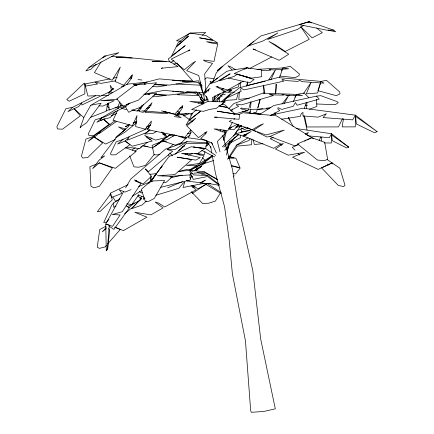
<?xml version="1.0" encoding="UTF-8"?>
<svg xmlns="http://www.w3.org/2000/svg" width="434" height="434" viewBox="0 0 434 434"><rect width="100%" height="100%" fill="white"/><g stroke="black" fill="none" stroke-linecap="round" stroke-linejoin="round"><path stroke-width="0.65" d="M109.932 78.825L84.874 84.022L84.82 93.852L69.234 101.209L66.738 99.636L84.299 83.111L85.536 86.122L97.645 83.979L95.068 82.265L101.068 83.371L115.753 80.773M240.322 87.939L240.393 81.928M208.45 91.248L208.488 89.285M212.221 101.637L212.41 97.59L225.219 91.254L215.91 86.599L227.785 89.979L243.425 81.104M251.888 138.869L251.53 144.766L237.186 146.101L228.582 158.632M239.351 91.91L238.819 99.473L249.447 98.155M131.475 78.711L131.692 75.771L130.997 76.471L131.106 78.06L129.099 78.413M250.027 113.491L250.396 109.444M250.516 108.093L251.069 102.017M306.447 108.429L306.995 102.478M275.205 94.08L276.154 84.071L276.301 88.189L275.628 93.82M149.166 183.208L149.361 181.895M343.446 118.873L342.155 126.907L355.256 126.88L355.441 115.173L303.068 108.212L270.968 115.021M223.505 139.645L224.508 133.672M224.731 132.348L225.067 130.357M321.165 140.958L321.838 137.122M260.156 99.44L258.046 107.589M222.761 90.245L223.125 88.33M107.751 103.471L106.259 111.234L90.739 117.256M213.365 101.762L214.548 95.833M246.658 86.257L247.57 81.749M239.248 83.04L238.45 86.892L223.038 91.943M226.429 155.16L229.282 142.113L230.047 141.023M227.183 151.976L229.081 143.383M247.706 82.433L247.017 85.547L265.158 81.218M204.978 151.433L204.257 154.661L197.703 153.479L194.828 153.582L204.007 155.763L199.445 163.423L186.474 165.365L196.602 165.869M205.553 148.851L207.284 141.099M223.966 140.822L226.461 131.095L224.53 131.095M238.391 92.437L236.476 99.641L224.465 100.476L222.213 104.583M231.675 111.44L232.331 109.026M257.357 109.064L256.445 112.254L251.259 113.784M257.72 107.784L260.085 99.484M248.731 108.842L248.367 110.106L245.796 110.665M249.089 107.578L250.716 101.892M223.494 102.158L225.436 98.605L241.19 91.303L240.485 89.664L241.266 88.46L244.288 89.865L283.982 81.109L281.997 79.948L282.388 79.2L286.234 80.61L297.86 81.397L299.861 80.23L301.668 81.652L323.97 83.154L320.959 81.391L317.921 90.668L336.231 95.654L340.001 93.869L339.643 91.905L326.493 80.344L320.959 81.391L317.607 92.968L306.323 93.863L311.053 82.46L303.512 93.56M120.929 103.58L120.223 105.977L122.806 105.169M241.526 127.851L241.033 129.522L241.928 131.768L240.913 132.598M111.055 194.28L110.366 193.206L109.775 195.148L97.352 211.721L99.874 211.678L112.27 199.835L110.366 193.206L128.068 184.672M221.866 90.104L222.241 88.894M213.588 101.616L215.389 95.822M304.321 108.457L306.404 102.294M279.42 77.811L282.919 67.964L290.134 66.239L299.52 74.073L298.885 75.695L295.266 77.648L279.708 76.031M126.158 106.428L118.786 107.827L101.122 118.119L100.292 120.402L110.22 117.533L115.786 111.223M161.529 167.529L162.132 165.934L157.124 172.808M212.665 82.314L216.278 72.82L222.886 66.19L217.103 70.661L253.83 41.442M119.903 101.811L118.032 106.666L109.216 110.084L108.457 102.858M198.663 103.259L199.152 102.012M200.383 98.892L202.108 94.525L197.541 93.652M209.595 142.965L187.021 141.663L175.081 149.578L167.198 149.177L168.034 149.822L172.661 151.184L148.412 171.75L145.309 168.853L151.482 176.296L143.117 183.983L134.589 179.942L136.347 181.483L141.039 183.463L122.258 211.716L112.276 214.532L120.115 214.938L112.536 226.347L105.755 224.063L106.254 250.765L107.507 247.819L109.297 225.17L105.755 224.063L123.674 191.437M148.629 183.148L149.041 182.193M293.351 101.54L296.27 95.008M117.685 110.214L112.992 120.364L132.43 125.686L137.003 115.59L135.636 126.565L145.222 129.191L151.347 121.048L150.999 123.766L147.376 129.63L184.938 137.307L190.77 129.994L190.895 132.473L188.361 137.795L205.971 140.318L210.962 147.462M270.827 79.861L275.395 69.966L268.765 79.889M281.541 70.823L282.919 67.964L288.702 68.746L273.501 69.95L269.102 69.261L270.897 70.156L261.713 70.677M342.534 118.525L338.482 126.912L306.822 126.967L305.211 118.786L304.017 115.813M132.43 150.294L133.016 149.133L135.256 147.658M319.082 140.464L320.889 136.894M186.973 154.829L187.596 153.641M222.197 104.529L222.848 103.341M219.973 131.399L220.96 129.625M232.564 122.128L227.628 130.932L217.25 129.12L214.087 128.936L225.902 132.712L217.374 141.495L219.984 151.878M233.877 119.779L234.539 118.601M284.189 103.476L288.496 95.795L281.916 104.127M90.771 105.278L84.174 116.789L80.127 127.84L81.337 126.37L86.404 122.903L101.079 103.227L90.771 105.278L127.059 84.185L147.245 82.08M125.627 187.879L130.699 179.101L165.56 149.095L187.021 141.663M294.849 97.33L296.2 94.997M250.179 138.533L249.067 140.437L236.53 145.14L227.476 159.245M190.629 115.113L191.627 113.41M190.201 178.949L191.888 176.117M194.92 171.029L197.947 165.934M220.266 193.152L215.405 201.072L208.868 203.177L202.618 203.513L191.747 192.143M101.133 61.807L94.39 72.619L112.178 80.252L120.283 67.069L115.081 81.494L123.701 85.194L132.598 74.702L131.562 78.18L126.842 84.641M103.97 57.255L104.681 56.116L118.889 52.65L96.391 64.666L88.981 67.444L85.867 70.921L90.918 69.245L96.136 64.265M224.812 150.479L230.85 140.795M234.761 134.529L237.252 130.542L245.758 127.102M216.962 101.675L219.447 97.71M143.6 104.225L138.902 111.44L143.263 112.335L152.014 102.782L150.609 105.679L145.016 112.422L167.611 113.567M226.147 149.746L234.094 137.969M233.481 136.113L239.975 126.847L241.695 125.762M138.847 194.703L131.909 204.354L126.679 203.926M156.723 173.22L153.05 178.314L156.739 173.334M149.752 182.606L168.718 156.896M156.717 173.226L151.021 181.049M185.378 154.602L186.148 153.571M222.349 131.963L223.977 129.793M231.506 126.902L229.434 129.533L234.322 129.468L238.738 124.553M233.4 176.692L234.197 175.678M141.961 105.462L137.432 111.137L132.283 110.079M154.374 154.292L145.423 165.365L138.809 167.209L133.992 166.873L129.685 155.871M306.545 134.746L308.39 132.468L305.411 133.764M249.398 112.737L250.212 111.771L249.328 112.753M108.901 219.468L106.731 222.045L103.726 222.577L111.679 205.277L113.703 202.9L119.806 198.745M213.197 101.328L218.85 94.753M106.346 245.438L105.039 246.935L99.424 248.373L97.259 247.201L99.722 229.548L105.945 226.185M107.648 243.946L120.261 229.494L114.82 227.204M117.929 108.798L118.786 107.827M106.189 227.53L102.299 231.837L106.341 228.566M238.559 124.976L237.664 125.958L241.667 126.478M162.723 176.063L163.634 175.097M222.653 102.044L225.458 99.131M226.396 98.16L230.584 93.489L221.172 101.963M235.657 127.254L236.579 126.294M228.664 108.885L233.828 103.531L262.95 93.126L293.883 94.308M149.285 127.629L123.006 139.406L117.657 144.039L125.138 141.066L129.218 136.987L127.27 140.22L146.22 132.69L149.551 129.929M179.801 144.376L186.837 137.372L190.135 135.028M214.841 101.589L224.389 92.171L234.49 92.192M222.322 146.806L235.499 133.829L252.545 129.565M175.043 154.385L186.49 143.247L208.629 143.681M106.254 250.765L107.675 249.393L109.661 230.248L108.598 228.561M102.782 57.928L104.681 56.116L106.015 56.154M115.01 120.76L93.381 136.498L88.189 141.365L96.673 135.375L100.417 131.556L99.088 133.672L116.768 121.2M176.22 115.824L178.211 113.979L177.153 113.247M95.594 95.686L72.7 107.258L67.964 111.614L78.814 106.46L81.711 103.015L81.901 104.995L109.368 91.954L113.16 88.601M176.904 115.704L179.372 113.431M199.922 83.713L200.904 82.823L199.965 83.67M204.788 79.265L206.221 77.963L207.409 77.789L213.913 78.733M168.701 148.395L173.133 144.479M237.886 125.833L236.378 127.162L240.403 126.75M146.518 201.04L141.967 205.032L131.697 208.721L141.674 198.094L133.336 206.692L124.558 213.799M150.918 180.994L141.251 189.419L145.444 201.702L148.84 201.284L154.254 198.468L164.627 180.522L150.918 180.994L152.855 181.206M128.779 126.31L117.321 136.211L100.927 157.743L104.665 155.914L99.093 160.151L92.681 168.576L99.391 162.896L115.379 168.327L136.184 151.395L125.442 147.831M128.762 207.734L134.404 202.96M113.854 88.52L108.261 93.207L112.769 92.626M139.987 198.257L141.989 196.569M223.743 147.099L238.765 134.535M203.378 101.22L204.425 100.357L206.844 99.679L208.201 99.869M229.282 142.113L230.291 141.289M231.306 140.459L232.825 139.216M234.338 137.974L238.385 134.665M147.381 142.281L139.71 148.526L126.272 147.3M122.518 131.719L125.789 129.072L115.601 137.773L124.797 132.262L136.688 122.827M217.629 78.044L209.454 84.283L203.253 93.44L210.17 88.362L203.975 94.243L207.62 98.279L208.032 101.572M178.645 150.603L184.77 145.678L181.879 147.256M150.099 129.831L144.831 134.041L153.126 133.482L156.598 131.372M212.231 156.37L202.716 163.992L213.544 160.585M130.016 102.918L125.345 106.645L128.708 112.319L133.39 109.921L140.681 107.203L156.864 93.033L143.795 94.585M202.146 35.295L205.738 32.534L190.13 33.071L176.519 40.763L181.011 41.246M225.436 98.605L239.644 87.711L277.906 77.55L320.959 81.391M196.662 109.818L192.908 112.688L188.763 120.245L200.437 111.272L188.085 121.482L186.072 125.166L195.707 118.205L193.331 120.733L186.761 125.86L198.506 137.643L206.975 131.491L205.618 133.813L200.687 138.495L211.716 142.797L216.365 153.077M215.779 155.448L205.347 148.374L205.005 148.634L193.618 147.077L204.94 148.683L197.356 153.658L181.58 153.338L200.296 157.58L195.843 160.108L177.148 157.179L191.877 159.614L174.853 174.614L157.396 175.727L172.868 176.361L165.772 182.611L163.189 182.329M194.128 170.904L205.043 162.945M175.26 115.156L179.622 111.983M195.739 170.524L201.533 166.331L195.474 170.681M88.981 67.444L104.681 56.116M134.665 151.336L138.956 148.319M140.567 147.191L141.636 146.437M205.727 146.291L208.423 144.424L206.134 145.64M191.21 132.62L190.108 133.374L187.461 133.645M210.604 183.56L207.224 183.305L192.468 193.363L191.616 191.719M170.627 134.399L164.551 138.5L157.146 144.332L164.052 139.808L153.435 147.251L162.815 140.941L166.58 141.831M237.371 74.192L234.002 76.455L219.42 80.849L230.123 73.764L217.011 81.576L209.817 83.74L226.89 71.284L231.279 70.216L246.913 67.78L261.653 69.955L261.669 76.737L251.291 78.153L234.192 73.59L246.913 67.78L248.753 68.42M244.667 69.288L246.913 67.78M170.795 134.448L161.969 140.339L167.079 139.753L174.468 135.321M170.676 62.642L173.985 60.456M188.329 50.968L189.983 49.877L171.24 59.057L184.304 69.728L192.777 63.022L195.55 61.324L186.663 70.677L198.723 75.521L204.973 100.769M303.621 25.356L297.534 29.382L267.556 39.483L277.901 32.935L262.586 41.159L247.673 46.183L260.986 35.93L309.154 21.7L333.762 30.152L335.65 31.801L328.082 30.168M308.048 22.432L309.154 21.7L311.466 22.931M212.356 156.061L199.862 164.893L189.495 170.459M231.474 120.05L229.255 121.466L252.149 129.809L259.575 125.366L263.411 123.777L253.499 130.298L265.879 134.958L284.259 130.081L270.008 136.509L294.952 145.889L298.565 144.131M236.53 145.14L248.215 137.697M229.597 91.433L231.572 90.185L229.022 89.751M260.053 114.202L273.827 105.533L316.446 96.115L320.9 95.692L337.153 101.654L338.26 102.63L335.303 104.708L316.587 103.976M189.43 170.025L212.166 155.73M193.336 187.727L195.056 186.647M200.768 183.05L205.342 180.17L200.003 183.029M225.317 94.118L224.248 94.791L222.306 94.46M228.523 92.106L231.197 90.424L228.604 89.947M221.394 89.496L223.065 88.465M116.014 205.955L113.724 207.327L113.703 202.9M132.316 196.173L142.032 190.342M217.277 98.925L222.398 95.887L220.57 95.415M247.95 127.808L244.418 129.728L242.009 128.166M270.317 115.645L279.735 110.518L277.803 108.891L278.091 107.632L281.742 109.428L293.259 106.27L295.418 102.522L297.035 105.234L319.229 99.147L316.446 96.115M206.258 184.287L197.942 188.817L192.707 185.551M192.284 187.152L194.063 186.202M144.826 198.192L143.068 199.119L144.983 198.539M249.838 68.393L271.874 56.908M179.671 108.429L182.665 106.878M190.19 170.193L205.466 162.267M225.745 112.862L226.922 112.265M230.449 110.475L238.673 106.292L236.465 105.033L236.487 104.008L241.434 104.887L273.507 95.502L270.073 94.731L269.623 94.124L275.308 94.975L283.717 95.149L281.943 94.281L286.467 95.203L302.498 95.529L296.536 94.417M242.899 136.477L245.856 134.979M230.812 142.515L240.637 137.605L240.485 135.072M125.551 106.726L106.151 116.274L101.122 118.119M228.604 128.621L237.436 124.287M127.157 206.736L140.209 200.367M304.581 141.202L305.786 140.616M306.99 140.03L311.807 137.686L324.719 142.347L327.605 159.267L324.431 160.683L317.438 160.043L297.48 143.893L311.807 137.686L313.419 138.804M129.538 124.688L125.317 126.712L129.538 124.862M133.157 122.947L136.77 121.211M135.392 181.146L136.612 180.555M115.314 139.417L105.636 144.05L93.939 136.84L102.625 142.938L87.744 157.515L82.796 158.047L81.38 156.289L85.932 139.07L93.381 136.498M147.034 126.685L150.679 124.976M332.862 164.036L332.102 162.934L321.545 167.871L338.249 185.405L343.657 186.582L345.014 185.307L339.876 168.224L327.106 159.517M332.102 162.934L318.144 169.401L292.543 157.206L304.619 152.253L288.274 155.171L275.411 149.041L283.435 143.502L279.897 144.652L273.659 148.33L243.778 136.271L251.177 131.486L242.4 135.864L235.499 133.829M238.602 114.674L242.931 112.742L276.322 115.797L311.807 137.686M104.995 118.618L96.874 122.22L101.892 117.847L95.16 119.806L88.2 134.133L89.068 135.663L93.511 135.696L109.005 124.428L103.319 119.166M111.115 115.9L116.627 113.453M169.645 156.294L191.22 146.752L205.347 148.374M133.157 123.278L136.775 121.688M298.89 144.446L292.304 147.289L295.006 150.148M183.674 115.938L189.175 113.578M167.649 187.803L182.41 181.64M131.133 189.593L124.932 192.105L119.204 189.734L121.97 193.304L111.505 197.541L110.366 193.206M138.571 186.582L150.348 181.813M96.419 164.09L89.892 166.716L90.923 186.11L93.706 187.83L99.375 186.305L112.352 167.936L99.391 162.896L97.607 163.613M171.935 134.328L168.897 135.554L174.864 134.941M188.193 155.274L192.506 153.533M246.165 77.398L247.423 76.905M182.182 142.395L175.276 145.102L162.815 140.941L152.063 145.379L154.097 154.77L157.363 154.922L159.831 154.488M273.268 137.437L270.176 138.647L282.04 144.582M377.119 131.659L374.444 132.712L356.357 123.978L355.441 115.173L377.119 131.659L355.994 116.648L355.441 115.173L352.603 119.865L323.08 117.549L326.401 113.741L318.084 117.153L302.927 115.965L302.992 112.379L301.229 113.692L300.339 116.355L281.585 119.209M146.459 127.07L150.18 125.648M309.382 109.249L316.858 106.455L316.576 99.343M201.598 174.218L205.363 172.841L217.613 179.784M123.006 139.406L116.182 141.858L110.399 153.848L111.451 154.911L115.639 154.781L129.945 144.685L125.138 141.034M308.493 135.891L329.292 137.703L331.56 133.77L348.773 147.175L346.657 147.934L332.249 140.659L331.56 133.77L295.999 128.475M139.26 108.777L141.131 108.126M162.522 67.856L161.269 68.263L178.076 66.603L170.264 61.726L152.133 61.503L166.249 61.482L135.788 58.248L115.959 57.277L132.213 57.868L119.404 56.512L111.37 56.295M173.812 64.178L176.947 63.152L192.718 80.881L183.87 80.485L181.575 80.778L184.19 81.321M176.757 115.824L181.737 114.218L190.488 120.289M118.048 200.475L115.515 201.289L112.769 196.976M142.618 192.55L141.381 192.951L139.26 191.519M106.048 110.665L109.889 109.493M115.059 107.92L123.158 105.457M126.272 104.507L128.768 103.748M155.839 195.267L178.824 188.334L182.915 183.436L184.754 181.965L183.045 187.493L204.137 183.305L221.345 193.71M233.432 114.364L247.467 110.458L241.223 108.885L240.311 108.196M181.651 114.836L186.891 113.518M178.83 171.468L186.615 169.499L204.772 171.978L217.537 179.437M160.428 187.385L190.455 179.904L189.935 174.989M170.486 177.81L182.275 175.119M146.372 108.359L149.676 107.632M72.7 107.258L65.827 108.75L56.881 126.793L57.51 128.958L62.507 129.186L80.333 115.802L74.046 108.766M124.26 85.813L121.628 86.366L123.641 86.241M113.231 78.142L117.185 77.323M172.759 136.064L176.714 135.251M144.468 94.135L163.916 90.391L189.799 92.616L168.81 95.084L154.721 94.493M298.456 94.075L304.218 93.06L308.791 97.655M270.854 136.336L266.899 137.008L257.026 132.066M179.117 94.4L177.121 94.693L199.103 95.621L194.41 93.082L185.161 92.323M189.121 92.941L196.456 91.872L202.944 102.31L189.81 101.382L202.662 103.862M257.46 109.531L262.825 108.75M266.183 108.261L270.876 107.578M190.586 81.776L198.566 80.757L202.814 92.74L186.441 91.52L192.316 92.648M190.51 173.643L192.452 173.421M193.748 173.269L204.772 171.978M229.261 127.894L231.279 127.688M263.02 143.643L254.346 144.506L253.196 139.726M149.947 174.284L156.641 173.616M178.059 171.484L189.441 170.35L193.244 171.419M241.581 131.48L249.572 130.721M117.451 99.126L100.737 100.688L114.261 100.655L102.863 106.118L98.833 105.836M286.586 95.431L289.896 95.171M293.867 94.851L299.162 94.433M169.895 176.41L190.797 174.821L189.918 171.907L190.168 171.137L193.656 174.935L207.805 175.51L219.42 184.618M257.02 69.342L282.919 67.964M217.081 117.044L214.396 117.158L239.063 119.279L239.459 114.82L217.152 111.18L234.989 113.909L228.458 108.039L218.774 105.809M99.961 95.578L87.907 96.039L84.874 84.022M101.301 95.529L108.674 95.247M269.096 108.733L251.156 109.428L241.19 108.039M202.396 103.449L203.692 103.433M192.452 113.757L178.358 113.898L182.296 108.033L182.785 105.5L174.924 113.936L171.598 113.768M333.762 30.152L326.894 30.179L299.216 24.646L309.154 21.7L310.169 22.546M324.117 142.916L331.348 142.998L331.56 133.77L332.005 135.175L348.773 147.175M202.076 103.167L203.421 103.194M228.702 158.122L234.121 158.226L228.49 156.658M232.998 173.746L235.657 173.828L240.159 168.11L231.338 165.875M149.041 105.56L151.032 105.636M145.325 83.968L143.979 83.908L145.325 84.001M154.732 84.391L169.52 85.059L191.888 81.782L159.311 78.869L135.028 85.037L116.762 98.957L123.185 106.249L129.451 103.433L138.413 100.14L156.658 82.758L135.028 85.037L137.046 85.205M175.976 83.995L202.146 85.292L197.644 82.373L187.586 81.516M172.607 91.292L173.839 91.368M175.07 91.438L178.152 91.617M172.727 80.187L177.229 80.469M154.553 94.623L166.336 95.377L157.444 96.424L152.714 96.055M154.075 84.587L166.862 85.444L157.271 86.849L152.551 86.464M162.707 134.214L165.376 134.399M186.582 180.468L189.191 180.642M131.827 110.019L134.48 110.231M137.133 110.442L138.462 110.545M141.815 110.811L170.779 113.111L161.443 110.854M175.249 91.509L178.553 91.78M179.871 91.889L183.837 92.214M186.718 180.647L188.036 180.756M172.835 80.252L175.515 80.48M177.528 80.653L180.88 80.941M182.22 81.055L186.246 81.402M217.049 86.605L218.373 86.746M136.005 84.95L133.412 84.679L136.281 85.075M138.045 79.547L141.983 80.046M174.267 116.627L181.195 117.505L172.987 113.703L163.77 111.549L165.723 111.891M187.081 181.065L207.447 183.642L221.345 192.777M242.145 111.397L249.984 112.477M253.868 113.014L260.915 113.979M212.589 82.118L209.937 81.733L211.776 82.568M243.837 134.779L246.441 135.164M259.765 114.316L252.995 113.041M207.224 183.305L219.165 185.258M137.99 110.171L139.9 110.491M219.078 93.907L220.369 94.129M147.945 146.583L142.71 145.683L152.98 148.048M221.666 104.258L224.91 104.854L227.687 107.35L219.354 105.679M305.373 105.126L307.31 105.489M186.951 137.893L178.575 136.281L186.002 138.69M163.358 134.464L166 135.045M228.154 77.968L249.745 82.796L254.107 79.52L236.969 74.16M121.368 108.419L126.522 109.601M231.289 165.549L239.942 167.611L235.922 158.258L228.257 156.311M236.883 74.04L240.523 74.984M217.526 94.628L218.747 94.943M197.041 172.488L207.805 175.51M125.502 129.034L118.487 126.88L124.119 130.303M255.545 49.796L252.962 48.988L279.214 60.283L288.74 54.217L268.961 41.48L274.999 44.593L285.219 51.462L309.268 39.304L300.681 26.593L312.117 37.866L322.348 32.696L316.766 28.042M198.951 83.073L200.774 83.653M241.771 75.386L250.489 78.201M199.217 83.306L200.47 83.729M138.213 194.985L144.262 197.329M114.869 227.145L123.402 230.628L146.92 217.157L134.806 212.286L150.907 214.868L163.027 207.929L155.144 202.032L158.665 203.139L164.746 206.985L196.135 189.799L191.074 185.676M247.223 127.677L255.724 131.48M240.528 125.328L241.743 125.931M201.718 150.348L214.743 156.972M177.202 111.109L179.573 112.325M107.42 103.976L108.598 104.583M150.728 137.828L151.889 138.446M200.465 99.294L203.969 101.35M162.56 132.506L163.949 133.363L167.491 137.144M235.261 69.543L231.311 67.096L227.926 65.751L232.19 70.064M279.925 144.229L281.633 145.287M146.643 137.361L150.446 139.786M109.015 226.195L113.914 229.391L129.343 207.924L126.05 205.765M191.584 121.048L192.674 121.808M307.798 135.533L305.579 133.976L306.626 134.741M200.768 97.39L205.081 100.547M219.051 185.02L207.626 176.524L193.228 179.361L191.53 175.314L190.233 174.148M125.155 141.007L132.148 146.215L152.253 141.012L144.625 135.441L155.66 140.128L166 137.453L161.632 131.936M103.428 119.133L110.084 124.688M201.126 100.086L204.224 102.69M201.192 100.129L203.725 102.261M137.697 195.723L141.517 199.076M106.748 105.782L109.113 107.979M74.127 108.592L83.643 117.484M169.743 153.045L172.651 155.784M198.192 153.457L200.074 155.339M202.423 157.688L205.249 160.509M204.919 132.386L205.83 133.346M298.158 153.484L299.509 154.911M201.436 102.023L203.172 104.089M190.83 174.886L192.419 176.915M205.054 132.793L205.824 133.829M113.138 89.605L110.187 85.346L111.69 91.194M288.377 117.576L290.162 120.44M200.573 101.605L201.962 103.921M327.827 164.019L328.5 165.148M198.967 92.133L200.334 94.444M201.018 95.599L203.416 99.641M288.257 117.641L293.156 126.446M211.548 142.596L212.519 144.343M220.456 105.457L221.069 106.623M168.224 154.238L169.39 156.495M274.955 112.802L275.677 114.419M169.602 61.84L168.3 58.915L185.193 45.635L171.593 56.111L175.873 47.398L188.513 36.13L176.345 46.427L178.011 43.047L190.13 33.071L206.058 35.577L212.986 39.977L199.51 37.807L214.184 40.742L217.873 43.085L206.611 41.648L209.796 42.716L217.678 44.029L214.022 61.373L203.313 60.06L205.705 61.557L212.514 63.386L204.674 73.851L206.025 92.377M189.918 177.17L190.407 178.303M201.409 85.455L202.054 87.38M241.396 131.524L241.771 132.761M222.642 135.522L232.434 169.233L237.951 203.882L252.81 270.67L260.693 339.062L275.308 408.844L263.709 411.475L251.281 412.3L250.657 410.51L245.476 341.015L232.407 274.033L229.174 239.942L224.611 206.964L215.492 173.416L212.177 155.009M274.749 113.095L275.091 114.375M303.838 115.911L307.082 130.064M210.636 146.464L211.819 153.039M263.628 85.449L264.805 93.315M150.88 180.902L150.506 178.266L150.978 176.519L151.314 180.913M219.11 97.384L219.561 101.985M206.313 96.348L206.6 100.314M263.557 85.433L263.937 93.771M225.17 101.8L216.213 108.397L209.747 109.373L203.394 111.343L191.578 109.52L207.403 101.627L225.17 101.8M149.356 94.265L148.01 94.205L149.318 94.292"/></g></svg>
